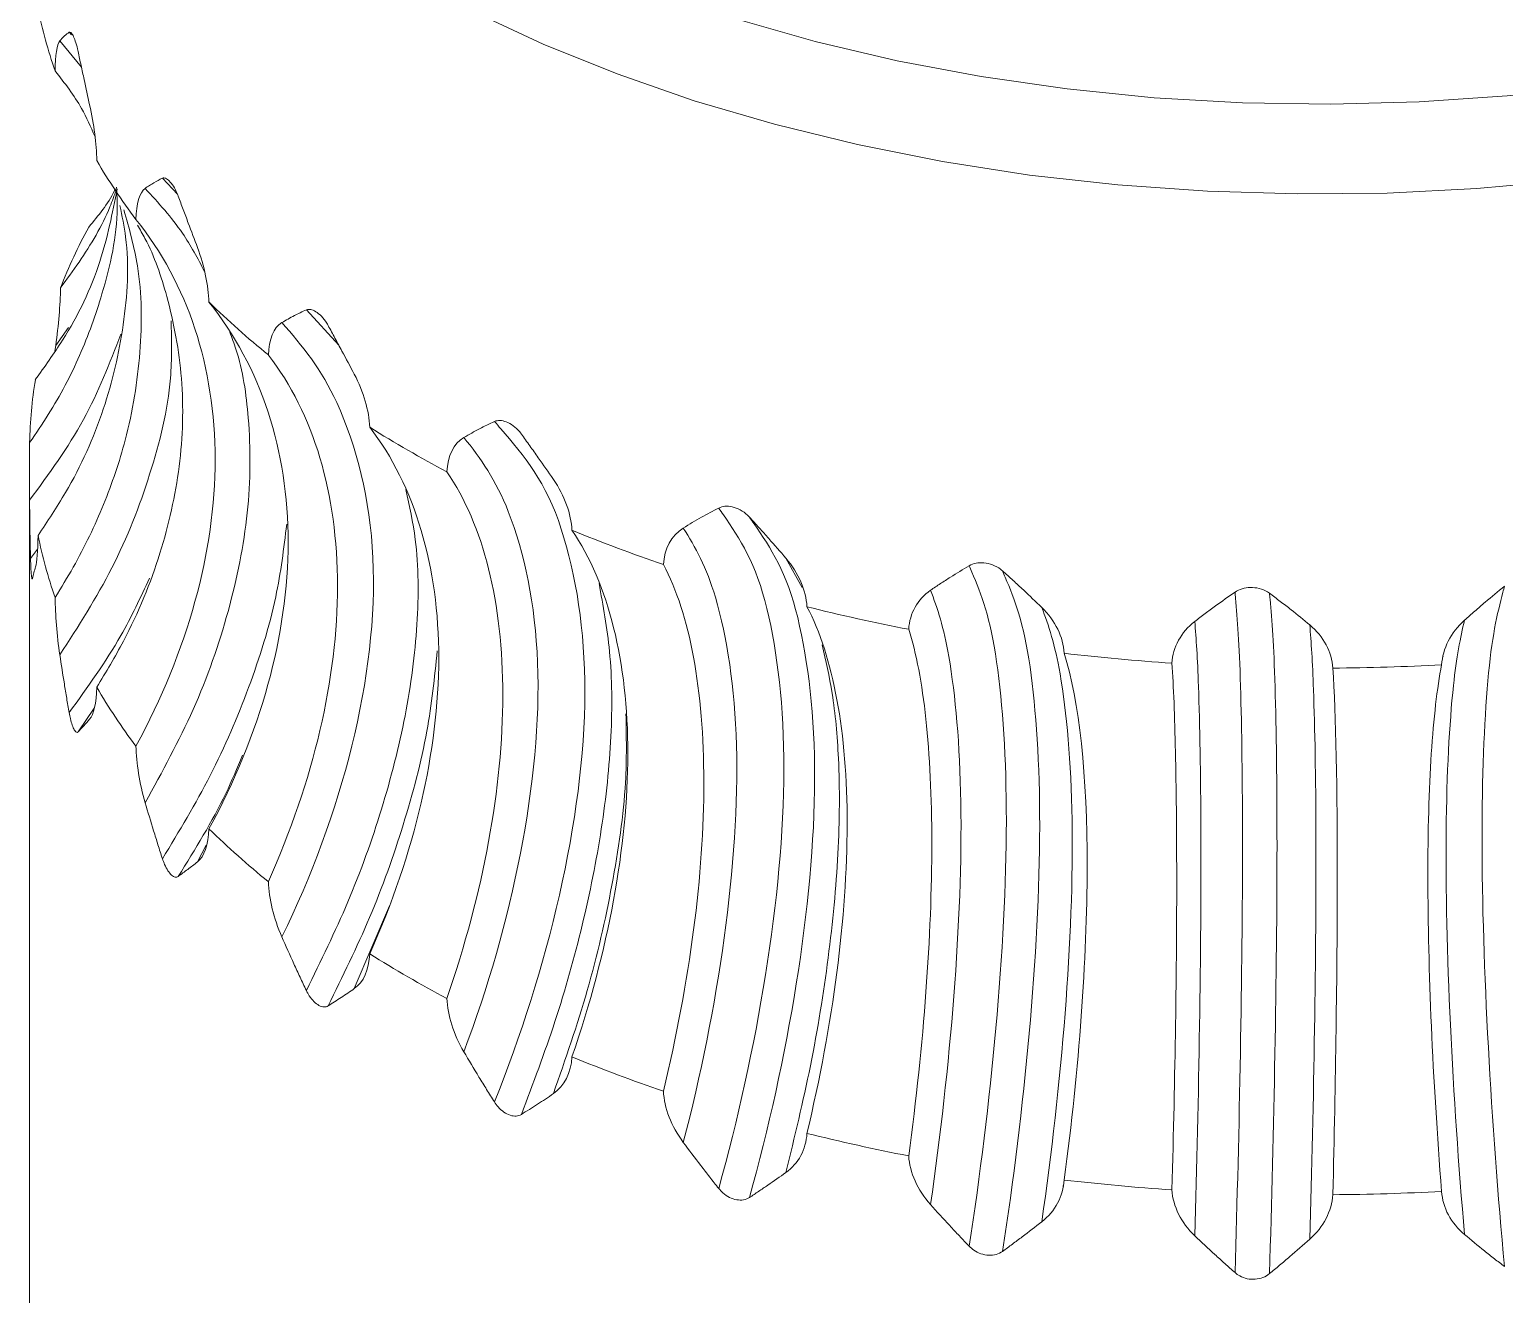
# Model space of a CAD drawing. Header units: millimetres. Extents: x 2 to 295, y 1 to 209.
# Drawn here: x 230.82 to 253.68, y 91.68 to 111.29 of the extents above; entities that cross this region are included whole.
import ezdxf

# ---------------------------------------------------------------- set-up
doc = ezdxf.new("R2010")
doc.units = ezdxf.units.MM

msp = doc.modelspace()

# ---------------------------------------------------------------- linework, layer by layer
at = {"color": 8, "linetype": 'Continuous', "lineweight": 15}
for p, q in [((231.469, 111.211), (231.433, 111.251)), ((231.623, 110.707), (231.288, 111.118)), ((233.11, 108.741), (232.879, 108.986)), ((235.612, 106.397), (235.109, 106.944)), ((231.224, 106.395), (231.422, 106.671)), ((230.834, 103.089), (230.943, 103.233)), ((242.795, 102.64), (242.543, 103.094)), ((231.571, 100.401), (231.819, 100.772)), ((233.422, 98.386), (233.555, 98.645)), ((235.853, 96.422), (236.397, 97.705))]:
    msp.add_line(p, q, dxfattribs=at)
at = {"color": 7, "linetype": 'Continuous', "lineweight": 15}
for p, q in [((231.212, 106.305), (231.224, 106.395)), ((230.819, 104.276), (230.819, 81.092)), ((252.732, 101.577), (252.729, 101.56)), ((246.84, 93.342), (246.843, 93.369))]:
    msp.add_line(p, q, dxfattribs=at)
at = {"color": 7, "linetype": 'Continuous', "lineweight": 15, "flags": 128}
for points in [[(263.405, 111.313), (262.29, 110.828), (261.119, 110.389), (259.898, 109.999), (258.633, 109.658), (257.33, 109.369), (255.995, 109.134), (254.635, 108.952), (253.256, 108.826), (251.865, 108.756), (250.47, 108.742), (249.076, 108.784), (247.69, 108.882), (246.32, 109.036), (244.971, 109.245), (243.651, 109.507), (242.366, 109.822), (241.122, 110.188), (239.926, 110.603), (238.782, 111.065), (237.697, 111.572)], [(241.768, 111.459), (242.997, 111.107), (244.267, 110.807), (245.571, 110.561), (246.902, 110.37), (248.254, 110.235), (249.619, 110.156), (250.99, 110.135), (252.361, 110.17), (253.723, 110.263), (255.07, 110.412), (256.396, 110.617), (257.692, 110.877), (258.952, 111.19), (260.17, 111.555)]]:
    msp.add_lwpolyline(points, dxfattribs=at)
at = {"color": 7, "linetype": 'Continuous', "lineweight": 15}
for centre, radius, start, end in [((237.977, 113.024), 7.167, 191.3446, 199.3397), ((239.975, 113.997), 9.396, 210.2847, 216.9586), ((238.808, 104.374), 8.054, 151.4033, 158.7998), ((242.958, 116.664), 13.406, 225.732, 230.9974), ((237.546, 104.769), 6.727, 170.6426, 178.9829), ((246.108, 121.096), 18.852, 237.9053, 242.1001), ((237.977, 104.859), 7.167, 191.3444, 199.3398), ((248.667, 126.554), 24.885, 247.7063, 251.1921), ((250.207, 131.721), 30.281, 255.9761, 259.0343), ((250.768, 135.182), 33.789, 263.3544, 266.1971), ((250.82, 135.929), 34.538, 270.3322, 273.1336), ((239.974, 105.832), 9.396, 210.2846, 216.9587), ((242.957, 108.498), 13.406, 225.7318, 230.9975), ((246.107, 112.929), 18.85, 237.905, 242.1004), ((248.667, 118.387), 24.884, 247.7062, 251.1922), ((250.207, 123.556), 30.281, 255.976, 259.0343), ((250.768, 127.015), 33.788, 263.3544, 266.1972), ((250.82, 127.764), 34.538, 270.3322, 273.1337)]:
    msp.add_arc(centre, radius, start, end, dxfattribs=at)
for points, knots in [([(231.288, 111.118), (231.3, 111.132), (231.312, 111.145), (231.324, 111.158), (231.336, 111.171), (231.348, 111.183), (231.361, 111.194), (231.384, 111.215), (231.408, 111.233), (231.433, 111.251)], [0, 0, 0, 0, 0.0000452681, 0.0000452681, 0.0000452681, 0.0000905364, 0.0000905364, 0.0000905364, 0.0001723055, 0.0001723055, 0.0001723055, 0.0001723055]), ([(231.433, 111.251), (231.44, 111.256), (231.45, 111.254), (231.46, 111.245), (231.47, 111.236), (231.481, 111.22), (231.492, 111.198), (231.504, 111.175), (231.516, 111.145), (231.528, 111.111), (231.54, 111.075), (231.552, 111.034), (231.563, 110.99), (231.566, 110.978), (231.568, 110.965), (231.571, 110.952)], [0, 0, 0, 0, 0.0000259963, 0.0000259963, 0.0000259963, 0.0000518736, 0.0000518736, 0.0000518736, 0.0000797156, 0.0000797156, 0.0000797156, 0.0001081413, 0.0001081413, 0.0001081413, 0.000116144, 0.000116144, 0.000116144, 0.000116144]), ([(231.571, 110.952), (231.586, 110.88), (231.602, 110.807), (231.617, 110.735), (231.633, 110.662), (231.649, 110.59), (231.664, 110.517), (231.693, 110.386), (231.722, 110.254), (231.75, 110.122)], [0, 0, 0, 0, 0.0000452671, 0.0000452671, 0.0000452671, 0.0000905365, 0.0000905365, 0.0000905365, 0.0001723095, 0.0001723095, 0.0001723095, 0.0001723095]), ([(231.83, 109.638), (231.766, 109.783), (231.607, 110.146), (231.362, 110.461), (231.215, 110.651)], [0, 0, 0, 0, 0.400216, 1, 1, 1, 1]), ([(230.82, 104.888), (230.918, 105.033), (231.216, 105.468), (231.619, 106.233), (231.998, 107.303), (232.198, 108.188), (232.173, 108.74), (232.168, 108.846)], [0, 0, 0, 0, 0.118525, 0.357739, 0.596951, 0.923011, 1, 1, 1, 1]), ([(232.611, 108.828), (232.633, 108.844), (232.655, 108.86), (232.678, 108.874), (232.701, 108.889), (232.724, 108.903), (232.747, 108.917), (232.79, 108.942), (232.834, 108.964), (232.879, 108.986)], [0, 0, 0, 0, 0.0000452681, 0.0000452681, 0.0000452681, 0.0000905364, 0.0000905364, 0.0000905364, 0.0001723055, 0.0001723055, 0.0001723055, 0.0001723055]), ([(232.879, 108.986), (232.893, 108.993), (232.91, 108.992), (232.928, 108.985), (232.946, 108.977), (232.965, 108.963), (232.984, 108.944), (233.005, 108.923), (233.027, 108.895), (233.048, 108.862), (233.069, 108.829), (233.089, 108.789), (233.107, 108.747), (233.112, 108.735), (233.117, 108.723), (233.122, 108.71)], [0, 0, 0, 0, 0.0000259963, 0.0000259963, 0.0000259963, 0.0000518736, 0.0000518736, 0.0000518736, 0.0000797156, 0.0000797156, 0.0000797156, 0.0001081413, 0.0001081413, 0.0001081413, 0.000116144, 0.000116144, 0.000116144, 0.000116144]), ([(232.178, 108.822), (232.103, 108.443), (231.941, 107.624), (231.465, 106.638), (231.053, 106.064), (230.908, 105.863)], [0, 0, 0, 0, 0.358029, 0.774388, 1, 1, 1, 1]), ([(231.299, 107.286), (231.396, 107.419), (231.688, 107.819), (231.99, 108.324), (232.131, 108.717), (232.163, 108.805)], [0, 0, 0, 0, 0.2780441, 0.8392069, 1, 1, 1, 1]), ([(232.15, 108.824), (232.145, 108.813), (232.041, 108.593), (231.885, 108.406), (231.736, 108.229)], [0, 0, 0, 0, 0.049829, 1, 1, 1, 1]), ([(233.122, 108.71), (233.148, 108.641), (233.174, 108.571), (233.2, 108.501), (233.227, 108.431), (233.253, 108.361), (233.279, 108.291), (233.327, 108.164), (233.374, 108.037), (233.422, 107.91)], [0, 0, 0, 0, 0.0000452671, 0.0000452671, 0.0000452671, 0.0000905365, 0.0000905365, 0.0000905365, 0.0001723095, 0.0001723095, 0.0001723095, 0.0001723095]), ([(232.219, 108.563), (232.252, 108.401), (232.377, 107.793), (232.307, 106.722), (232.003, 105.386), (231.514, 104.292), (231.097, 103.668), (230.95, 103.449)], [0, 0, 0, 0, 0.0939054, 0.3517743, 0.6023954, 0.8602674, 1, 1, 1, 1]), ([(231.215, 102.485), (231.31, 102.641), (231.599, 103.112), (231.986, 103.926), (232.366, 105.043), (232.565, 106.291), (232.56, 107.502), (232.362, 108.208), (232.282, 108.495)], [0, 0, 0, 0, 0.080511, 0.243003, 0.405494, 0.626979, 0.848461, 1, 1, 1, 1]), ([(232.491, 108.258), (232.531, 108.19), (232.732, 107.846), (232.997, 107.059), (233.221, 105.879), (233.182, 104.531), (232.876, 103.156), (232.407, 102.004), (232.003, 101.33), (231.861, 101.093)], [0, 0, 0, 0, 0.0332086, 0.1684047, 0.3485726, 0.5339648, 0.7141463, 0.8995407, 1, 1, 1, 1]), ([(232.467, 100.182), (233.271, 101.655), (233.696, 103.205), (233.694, 105.338), (233.588, 106.027), (233.177, 107.274), (232.869, 107.848), (232.467, 108.348)], [0, 0, 0, 0, 0.5, 0.5, 0.75, 0.75, 1, 1, 1, 1]), ([(233.6, 107.064), (234.404, 106.065), (234.828, 104.762), (234.826, 102.631), (234.719, 101.88), (234.309, 100.391), (234.002, 99.635), (233.6, 98.898)], [0, 0, 0, 0, 0.5, 0.5, 0.75, 0.75, 1, 1, 1, 1]), ([(234.729, 106.747), (234.761, 106.766), (234.793, 106.785), (234.825, 106.803), (234.858, 106.821), (234.891, 106.839), (234.924, 106.856), (234.984, 106.887), (235.046, 106.916), (235.109, 106.944)], [0, 0, 0, 0, 0.0000452681, 0.0000452681, 0.0000452681, 0.0000905364, 0.0000905364, 0.0000905364, 0.0001723055, 0.0001723055, 0.0001723055, 0.0001723055]), ([(235.109, 106.944), (235.129, 106.953), (235.152, 106.955), (235.177, 106.95), (235.202, 106.945), (235.229, 106.934), (235.256, 106.917), (235.285, 106.899), (235.315, 106.874), (235.344, 106.845), (235.373, 106.814), (235.401, 106.778), (235.425, 106.739), (235.432, 106.727), (235.439, 106.716), (235.446, 106.704)], [0, 0, 0, 0, 0.0000259963, 0.0000259963, 0.0000259963, 0.0000518736, 0.0000518736, 0.0000518736, 0.0000797156, 0.0000797156, 0.0000797156, 0.0001081413, 0.0001081413, 0.0001081413, 0.000116144, 0.000116144, 0.000116144, 0.000116144]), ([(234.729, 97.223), (235.652, 99.101), (236.228, 101.279), (236.097, 104.018), (235.892, 104.827), (235.349, 106.011), (235.046, 106.396), (234.729, 106.747)], [0.3995577, 0.3995577, 0.3995577, 0.3995577, 0.5490419, 0.5490419, 0.6242016, 0.6242016, 0.6797582, 0.6797582, 0.6797582, 0.6797582]), ([(235.446, 106.704), (235.482, 106.638), (235.518, 106.572), (235.553, 106.506), (235.589, 106.439), (235.625, 106.373), (235.661, 106.307), (235.725, 106.187), (235.789, 106.067), (235.853, 105.946)], [0, 0, 0, 0, 0.0000452671, 0.0000452671, 0.0000452671, 0.0000905365, 0.0000905365, 0.0000905365, 0.0001723095, 0.0001723095, 0.0001723095, 0.0001723095]), ([(234.52, 98.08), (235.222, 99.644), (235.593, 101.242), (235.592, 103.375), (235.499, 104.052), (235.14, 105.252), (234.872, 105.791), (234.52, 106.245)], [0, 0, 0, 0, 0.5, 0.5, 0.75, 0.75, 1, 1, 1, 1]), ([(237.551, 104.966), (237.591, 104.989), (237.631, 105.013), (237.672, 105.035), (237.712, 105.058), (237.753, 105.08), (237.795, 105.101), (237.87, 105.141), (237.947, 105.178), (238.025, 105.215)], [0, 0, 0, 0, 0.0000452681, 0.0000452681, 0.0000452681, 0.0000905364, 0.0000905364, 0.0000905364, 0.0001723055, 0.0001723055, 0.0001723055, 0.0001723055]), ([(238.025, 105.215), (238.05, 105.226), (238.079, 105.231), (238.11, 105.23), (238.141, 105.229), (238.175, 105.221), (238.208, 105.208), (238.244, 105.194), (238.281, 105.173), (238.316, 105.147), (238.352, 105.121), (238.386, 105.088), (238.417, 105.052), (238.425, 105.042), (238.434, 105.031), (238.442, 105.02)], [0, 0, 0, 0, 0.0000259963, 0.0000259963, 0.0000259963, 0.0000518736, 0.0000518736, 0.0000518736, 0.0000797156, 0.0000797156, 0.0000797156, 0.0001081413, 0.0001081413, 0.0001081413, 0.000116144, 0.000116144, 0.000116144, 0.000116144]), ([(238.025, 94.664), (238.844, 96.697), (239.422, 99.063), (239.428, 101.99), (239.289, 102.834), (238.833, 104.26), (238.477, 104.698), (238.092, 105.138), (238.059, 105.176), (238.025, 105.215)], [0.3987915, 0.3987915, 0.3987915, 0.3987915, 0.5490419, 0.5490419, 0.6242016, 0.6242016, 0.6993612, 0.6993612, 0.7065633, 0.7065633, 0.7065633, 0.7065633]), ([(236.092, 105.125), (236.792, 104.218), (237.163, 102.963), (237.161, 100.832), (237.067, 100.069), (236.709, 98.533), (236.442, 97.742), (236.092, 96.96)], [0, 0, 0, 0, 0.5, 0.5, 0.75, 0.75, 1, 1, 1, 1]), ([(237.551, 95.442), (238.298, 97.421), (238.764, 99.663), (238.658, 102.387), (238.493, 103.173), (238.053, 104.298), (237.807, 104.649), (237.551, 104.966)], [0.3995577, 0.3995577, 0.3995577, 0.3995577, 0.5490419, 0.5490419, 0.6242016, 0.6242016, 0.6797582, 0.6797582, 0.6797582, 0.6797582]), ([(238.442, 105.02), (238.486, 104.959), (238.53, 104.898), (238.574, 104.836), (238.618, 104.775), (238.661, 104.714), (238.705, 104.652), (238.784, 104.541), (238.861, 104.429), (238.939, 104.317)], [0, 0, 0, 0, 0.0000452671, 0.0000452671, 0.0000452671, 0.0000905365, 0.0000905365, 0.0000905365, 0.0001723095, 0.0001723095, 0.0001723095, 0.0001723095]), ([(237.287, 96.27), (237.855, 97.911), (238.156, 99.55), (238.154, 101.683), (238.079, 102.349), (237.789, 103.51), (237.571, 104.02), (237.287, 104.435)], [0, 0, 0, 0, 0.5, 0.5, 0.75, 0.75, 1, 1, 1, 1]), ([(230.834, 103.089), (230.832, 103.164), (230.83, 103.239), (230.828, 103.315), (230.827, 103.39), (230.825, 103.465), (230.824, 103.54), (230.822, 103.691), (230.82, 103.842), (230.819, 103.993)], [0, 0, 0, 0, 0.0000456185, 0.0000456185, 0.0000456185, 0.0000912371, 0.0000912371, 0.0000912371, 0.0001825047, 0.0001825047, 0.0001825047, 0.0001825047]), ([(240.953, 103.562), (240.999, 103.591), (241.045, 103.619), (241.092, 103.647), (241.14, 103.675), (241.187, 103.703), (241.235, 103.73), (241.322, 103.779), (241.411, 103.826), (241.501, 103.873)], [0, 0, 0, 0, 0.0000452681, 0.0000452681, 0.0000452681, 0.0000905364, 0.0000905364, 0.0000905364, 0.0001723055, 0.0001723055, 0.0001723055, 0.0001723055]), ([(241.501, 103.873), (241.53, 103.888), (241.563, 103.897), (241.599, 103.9), (241.634, 103.902), (241.673, 103.899), (241.711, 103.89), (241.752, 103.881), (241.795, 103.865), (241.835, 103.844), (241.876, 103.822), (241.915, 103.794), (241.95, 103.761), (241.96, 103.752), (241.969, 103.743), (241.978, 103.733)], [0, 0, 0, 0, 0.0000259963, 0.0000259963, 0.0000259963, 0.0000518736, 0.0000518736, 0.0000518736, 0.0000797156, 0.0000797156, 0.0000797156, 0.0001081413, 0.0001081413, 0.0001081413, 0.000116144, 0.000116144, 0.000116144, 0.000116144]), ([(241.501, 93.323), (242.092, 95.441), (242.509, 97.868), (242.513, 100.795), (242.413, 101.625), (242.084, 103.003), (241.827, 103.404), (241.549, 103.803), (241.525, 103.838), (241.501, 103.873)], [0.3987915, 0.3987915, 0.3987915, 0.3987915, 0.5490419, 0.5490419, 0.6242016, 0.6242016, 0.6993612, 0.6993612, 0.7065633, 0.7065633, 0.7065633, 0.7065633]), ([(241.978, 103.733), (242.029, 103.677), (242.079, 103.622), (242.129, 103.566), (242.179, 103.511), (242.229, 103.455), (242.278, 103.399), (242.368, 103.298), (242.456, 103.196), (242.543, 103.094)], [0, 0, 0, 0, 0.0000452671, 0.0000452671, 0.0000452671, 0.0000905365, 0.0000905365, 0.0000905365, 0.0001723095, 0.0001723095, 0.0001723095, 0.0001723095]), ([(241.978, 93.182), (242.569, 95.301), (242.986, 97.727), (242.99, 100.655), (242.89, 101.484), (242.561, 102.862), (242.304, 103.263), (242.027, 103.663), (242.002, 103.698), (241.978, 103.733)], [0.3987915, 0.3987915, 0.3987915, 0.3987915, 0.5490419, 0.5490419, 0.6242016, 0.6242016, 0.6993612, 0.6993612, 0.7065633, 0.7065633, 0.7065633, 0.7065633]), ([(239.227, 103.528), (239.794, 102.698), (240.094, 101.484), (240.092, 99.353), (240.016, 98.579), (239.726, 97.004), (239.511, 96.184), (239.227, 95.363)], [0, 0, 0, 0, 0.5, 0.5, 0.75, 0.75, 1, 1, 1, 1]), ([(240.953, 94.038), (241.491, 96.095), (241.828, 98.386), (241.751, 101.098), (241.632, 101.868), (241.315, 102.947), (241.137, 103.273), (240.953, 103.562)], [0.3995577, 0.3995577, 0.3995577, 0.3995577, 0.5490419, 0.5490419, 0.6242016, 0.6242016, 0.6797582, 0.6797582, 0.6797582, 0.6797582]), ([(230.862, 102.78), (230.86, 102.772), (230.858, 102.771), (230.855, 102.777), (230.853, 102.783), (230.851, 102.797), (230.849, 102.817), (230.846, 102.836), (230.844, 102.862), (230.842, 102.893), (230.84, 102.923), (230.838, 102.958), (230.837, 102.996), (230.836, 103.025), (230.835, 103.057), (230.834, 103.089)], [0, 0, 0, 0, 0.0000252356, 0.0000252356, 0.0000252356, 0.0000505013, 0.0000505013, 0.0000505013, 0.000075307, 0.000075307, 0.000075307, 0.0000998789, 0.0000998789, 0.0000998789, 0.0001191429, 0.0001191429, 0.0001191429, 0.0001191429]), ([(230.913, 102.963), (230.903, 102.931), (230.893, 102.899), (230.885, 102.869), (230.881, 102.854), (230.877, 102.839), (230.873, 102.824), (230.869, 102.809), (230.865, 102.795), (230.862, 102.78)], [0, 0, 0, 0, 0.0000912389, 0.0000912389, 0.0000912389, 0.000136868, 0.000136868, 0.000136868, 0.0001825001, 0.0001825001, 0.0001825001, 0.0001825001]), ([(240.644, 94.832), (241.055, 96.532), (241.273, 98.202), (241.27, 100.335), (241.216, 100.994), (241.007, 102.124), (240.85, 102.611), (240.644, 102.997)], [0, 0, 0, 0, 0.5, 0.5, 0.75, 0.75, 1, 1, 1, 1]), ([(244.785, 102.598), (244.836, 102.632), (244.887, 102.666), (244.938, 102.7), (244.99, 102.734), (245.042, 102.768), (245.095, 102.801), (245.19, 102.861), (245.286, 102.92), (245.384, 102.978)], [0, 0, 0, 0, 0.0000452681, 0.0000452681, 0.0000452681, 0.0000905364, 0.0000905364, 0.0000905364, 0.0001723055, 0.0001723055, 0.0001723055, 0.0001723055]), ([(245.384, 102.978), (245.415, 102.997), (245.452, 103.01), (245.49, 103.017), (245.529, 103.024), (245.571, 103.025), (245.612, 103.022), (245.657, 103.017), (245.703, 103.007), (245.746, 102.991), (245.79, 102.974), (245.833, 102.951), (245.871, 102.923), (245.881, 102.915), (245.892, 102.907), (245.901, 102.898)], [0, 0, 0, 0, 0.0000259963, 0.0000259963, 0.0000259963, 0.0000518736, 0.0000518736, 0.0000518736, 0.0000797156, 0.0000797156, 0.0000797156, 0.0001081413, 0.0001081413, 0.0001081413, 0.000116144, 0.000116144, 0.000116144, 0.000116144]), ([(245.384, 92.427), (245.721, 94.602), (245.959, 97.069), (245.961, 99.996), (245.904, 100.816), (245.716, 102.163), (245.57, 102.54), (245.412, 102.912), (245.398, 102.945), (245.384, 102.978)], [0.3987915, 0.3987915, 0.3987915, 0.3987915, 0.5490419, 0.5490419, 0.6242016, 0.6242016, 0.6993612, 0.6993612, 0.7065633, 0.7065633, 0.7065633, 0.7065633]), ([(245.901, 102.898), (245.956, 102.849), (246.01, 102.8), (246.064, 102.75), (246.118, 102.701), (246.172, 102.652), (246.225, 102.602), (246.321, 102.512), (246.416, 102.422), (246.51, 102.331)], [0, 0, 0, 0, 0.0000452671, 0.0000452671, 0.0000452671, 0.0000905365, 0.0000905365, 0.0000905365, 0.0001723095, 0.0001723095, 0.0001723095, 0.0001723095]), ([(245.901, 92.347), (246.238, 94.522), (246.476, 96.989), (246.478, 99.916), (246.421, 100.736), (246.234, 102.083), (246.087, 102.46), (245.929, 102.832), (245.915, 102.865), (245.901, 102.898)], [0.3987915, 0.3987915, 0.3987915, 0.3987915, 0.5490419, 0.5490419, 0.6242016, 0.6242016, 0.6993612, 0.6993612, 0.7065633, 0.7065633, 0.7065633, 0.7065633]), ([(244.785, 93.074), (245.092, 95.182), (245.284, 97.504), (245.24, 100.21), (245.172, 100.968), (244.992, 102.017), (244.891, 102.325), (244.785, 102.598)], [0.3995577, 0.3995577, 0.3995577, 0.3995577, 0.5490419, 0.5490419, 0.6242016, 0.6242016, 0.6797582, 0.6797582, 0.6797582, 0.6797582]), ([(248.882, 102.114), (248.934, 102.155), (248.988, 102.195), (249.041, 102.236), (249.095, 102.276), (249.149, 102.316), (249.204, 102.356), (249.303, 102.427), (249.403, 102.498), (249.505, 102.569)], [0, 0, 0, 0, 0.0000452681, 0.0000452681, 0.0000452681, 0.0000905364, 0.0000905364, 0.0000905364, 0.0001723055, 0.0001723055, 0.0001723055, 0.0001723055]), ([(249.505, 102.569), (249.537, 102.591), (249.575, 102.609), (249.615, 102.62), (249.655, 102.632), (249.698, 102.639), (249.741, 102.64), (249.787, 102.642), (249.834, 102.637), (249.879, 102.626), (249.925, 102.615), (249.969, 102.597), (250.008, 102.574), (250.019, 102.567), (250.029, 102.56), (250.039, 102.552)], [0, 0, 0, 0, 0.0000259963, 0.0000259963, 0.0000259963, 0.0000518736, 0.0000518736, 0.0000518736, 0.0000797156, 0.0000797156, 0.0000797156, 0.0001081413, 0.0001081413, 0.0001081413, 0.000116144, 0.000116144, 0.000116144, 0.000116144]), ([(249.505, 92.018), (249.573, 94.217), (249.621, 96.701), (249.621, 99.629), (249.61, 100.445), (249.572, 101.778), (249.542, 102.144), (249.51, 102.505), (249.507, 102.537), (249.505, 102.569)], [0.3987915, 0.3987915, 0.3987915, 0.3987915, 0.5490419, 0.5490419, 0.6242016, 0.6242016, 0.6993612, 0.6993612, 0.7065633, 0.7065633, 0.7065633, 0.7065633]), ([(250.039, 102.552), (250.096, 102.51), (250.151, 102.467), (250.207, 102.425), (250.263, 102.382), (250.318, 102.339), (250.373, 102.296), (250.471, 102.218), (250.569, 102.14), (250.664, 102.06)], [0, 0, 0, 0, 0.0000452671, 0.0000452671, 0.0000452671, 0.0000905365, 0.0000905365, 0.0000905365, 0.0001723095, 0.0001723095, 0.0001723095, 0.0001723095]), ([(250.039, 92.002), (250.108, 94.201), (250.156, 96.685), (250.156, 99.613), (250.145, 100.429), (250.107, 101.762), (250.077, 102.127), (250.045, 102.489), (250.042, 102.521), (250.039, 102.552)], [0.3987915, 0.3987915, 0.3987915, 0.3987915, 0.5490419, 0.5490419, 0.6242016, 0.6242016, 0.6993612, 0.6993612, 0.7065633, 0.7065633, 0.7065633, 0.7065633]), ([(253.063, 102.133), (253.115, 102.18), (253.168, 102.227), (253.222, 102.274), (253.276, 102.32), (253.33, 102.367), (253.384, 102.413), (253.482, 102.497), (253.582, 102.58), (253.683, 102.663)], [0, 0, 0, 0, 0.0000452681, 0.0000452681, 0.0000452681, 0.0000905364, 0.0000905364, 0.0000905364, 0.0001723055, 0.0001723055, 0.0001723055, 0.0001723055]), ([(253.683, 92.112), (253.479, 94.303), (253.335, 96.781), (253.334, 99.709), (253.368, 100.526), (253.482, 101.864), (253.57, 102.233), (253.666, 102.598), (253.674, 102.63), (253.683, 102.663)], [0.3987915, 0.3987915, 0.3987915, 0.3987915, 0.5490419, 0.5490419, 0.6242016, 0.6242016, 0.6993612, 0.6993612, 0.7065633, 0.7065633, 0.7065633, 0.7065633]), ([(242.869, 102.343), (243.277, 101.571), (243.495, 100.389), (243.492, 98.257), (243.437, 97.476), (243.228, 95.87), (243.073, 95.028), (242.869, 94.177)], [0, 0, 0, 0, 0.5, 0.5, 0.75, 0.75, 1, 1, 1, 1]), ([(246.51, 92.807), (246.817, 94.915), (247.009, 97.238), (246.965, 99.943), (246.897, 100.701), (246.716, 101.75), (246.615, 102.059), (246.51, 102.331)], [0.3995577, 0.3995577, 0.3995577, 0.3995577, 0.5490419, 0.5490419, 0.6242016, 0.6242016, 0.6797582, 0.6797582, 0.6797582, 0.6797582]), ([(244.447, 93.828), (244.681, 95.567), (244.806, 97.258), (244.804, 99.391), (244.773, 100.044), (244.653, 101.155), (244.564, 101.627), (244.447, 101.993)], [0, 0, 0, 0, 0.5, 0.5, 0.75, 0.75, 1, 1, 1, 1]), ([(248.882, 92.59), (248.944, 94.721), (248.982, 97.057), (248.974, 99.759), (248.96, 100.512), (248.923, 101.548), (248.903, 101.85), (248.882, 102.114)], [0.3995577, 0.3995577, 0.3995577, 0.3995577, 0.5490419, 0.5490419, 0.6242016, 0.6242016, 0.6797582, 0.6797582, 0.6797582, 0.6797582]), ([(250.664, 92.536), (250.727, 94.667), (250.765, 97.003), (250.757, 99.706), (250.743, 100.458), (250.706, 101.494), (250.686, 101.796), (250.664, 102.06)], [0.3995577, 0.3995577, 0.3995577, 0.3995577, 0.5490419, 0.5490419, 0.6242016, 0.6242016, 0.6797582, 0.6797582, 0.6797582, 0.6797582]), ([(253.063, 92.609), (252.877, 94.732), (252.761, 97.064), (252.787, 99.767), (252.828, 100.522), (252.938, 101.562), (252.999, 101.866), (253.063, 102.133)], [0.3995577, 0.3995577, 0.3995577, 0.3995577, 0.5490419, 0.5490419, 0.6242016, 0.6242016, 0.6797582, 0.6797582, 0.6797582, 0.6797582]), ([(231.433, 100.7), (231.42, 100.774), (231.407, 100.849), (231.394, 100.923), (231.382, 100.997), (231.37, 101.072), (231.358, 101.146), (231.334, 101.295), (231.311, 101.445), (231.288, 101.594)], [0, 0, 0, 0, 0.0000456185, 0.0000456185, 0.0000456185, 0.0000912371, 0.0000912371, 0.0000912371, 0.0001825047, 0.0001825047, 0.0001825047, 0.0001825047]), ([(246.858, 101.62), (247.091, 100.887), (247.215, 99.726), (247.212, 97.594), (247.18, 96.807), (247.062, 95.182), (246.974, 94.324), (246.858, 93.455)], [0, 0, 0, 0, 0.5, 0.5, 0.75, 0.75, 1, 1, 1, 1]), ([(248.527, 93.302), (248.576, 95.058), (248.603, 96.759), (248.6, 98.891), (248.594, 99.542), (248.57, 100.644), (248.552, 101.11), (248.527, 101.467)], [0, 0, 0, 0, 0.5, 0.5, 0.75, 0.75, 1, 1, 1, 1]), ([(251.021, 101.392), (251.067, 100.676), (251.093, 99.524), (251.09, 97.392), (251.083, 96.602), (251.06, 94.969), (251.044, 94.105), (251.021, 93.227)], [0, 0, 0, 0, 0.5, 0.5, 0.75, 0.75, 1, 1, 1, 1]), ([(252.708, 93.278), (252.568, 95.029), (252.496, 96.726), (252.494, 98.858), (252.512, 99.51), (252.584, 100.615), (252.638, 101.082), (252.708, 101.443)], [0, 0, 0, 0, 0.5, 0.5, 0.75, 0.75, 1, 1, 1, 1]), ([(231.571, 100.401), (231.563, 100.393), (231.554, 100.391), (231.544, 100.397), (231.534, 100.402), (231.523, 100.415), (231.512, 100.434), (231.501, 100.452), (231.49, 100.477), (231.48, 100.507), (231.47, 100.537), (231.46, 100.571), (231.451, 100.608), (231.444, 100.637), (231.438, 100.669), (231.433, 100.7)], [0, 0, 0, 0, 0.0000252356, 0.0000252356, 0.0000252356, 0.0000505013, 0.0000505013, 0.0000505013, 0.000075307, 0.000075307, 0.000075307, 0.0000998789, 0.0000998789, 0.0000998789, 0.0001191429, 0.0001191429, 0.0001191429, 0.0001191429]), ([(231.75, 100.598), (231.719, 100.564), (231.689, 100.53), (231.659, 100.497), (231.644, 100.481), (231.629, 100.464), (231.615, 100.448), (231.6, 100.433), (231.586, 100.417), (231.571, 100.401)], [0, 0, 0, 0, 0.0000912389, 0.0000912389, 0.0000912389, 0.000136868, 0.000136868, 0.000136868, 0.0001825001, 0.0001825001, 0.0001825001, 0.0001825001]), ([(232.879, 98.435), (232.855, 98.507), (232.832, 98.579), (232.809, 98.652), (232.787, 98.724), (232.764, 98.796), (232.742, 98.869), (232.697, 99.013), (232.654, 99.159), (232.611, 99.304)], [0, 0, 0, 0, 0.0000456185, 0.0000456185, 0.0000456185, 0.0000912371, 0.0000912371, 0.0000912371, 0.0001825047, 0.0001825047, 0.0001825047, 0.0001825047]), ([(233.122, 98.16), (233.108, 98.15), (233.092, 98.147), (233.075, 98.15), (233.057, 98.154), (233.038, 98.165), (233.019, 98.182), (233.001, 98.199), (232.981, 98.222), (232.963, 98.25), (232.945, 98.278), (232.928, 98.311), (232.912, 98.347), (232.9, 98.375), (232.888, 98.405), (232.879, 98.435)], [0, 0, 0, 0, 0.0000252356, 0.0000252356, 0.0000252356, 0.0000505013, 0.0000505013, 0.0000505013, 0.000075307, 0.000075307, 0.000075307, 0.0000998789, 0.0000998789, 0.0000998789, 0.0001191429, 0.0001191429, 0.0001191429, 0.0001191429]), ([(233.422, 98.386), (233.371, 98.346), (233.32, 98.307), (233.27, 98.27), (233.245, 98.251), (233.221, 98.232), (233.196, 98.214), (233.171, 98.196), (233.146, 98.178), (233.122, 98.16)], [0, 0, 0, 0, 0.0000912389, 0.0000912389, 0.0000912389, 0.000136868, 0.000136868, 0.000136868, 0.0001825001, 0.0001825001, 0.0001825001, 0.0001825001]), ([(235.109, 96.394), (235.076, 96.462), (235.044, 96.531), (235.011, 96.6), (234.979, 96.669), (234.947, 96.738), (234.916, 96.807), (234.853, 96.945), (234.791, 97.084), (234.729, 97.223)], [0, 0, 0, 0, 0.0000456185, 0.0000456185, 0.0000456185, 0.0000912371, 0.0000912371, 0.0000912371, 0.0001825047, 0.0001825047, 0.0001825047, 0.0001825047]), ([(235.446, 96.153), (235.427, 96.142), (235.405, 96.136), (235.381, 96.137), (235.357, 96.138), (235.331, 96.146), (235.305, 96.161), (235.279, 96.175), (235.252, 96.196), (235.227, 96.221), (235.202, 96.246), (235.177, 96.277), (235.155, 96.31), (235.138, 96.336), (235.122, 96.364), (235.109, 96.394)], [0, 0, 0, 0, 0.0000252356, 0.0000252356, 0.0000252356, 0.0000505013, 0.0000505013, 0.0000505013, 0.000075307, 0.000075307, 0.000075307, 0.0000998789, 0.0000998789, 0.0000998789, 0.0001191429, 0.0001191429, 0.0001191429, 0.0001191429]), ([(235.853, 96.422), (235.785, 96.375), (235.717, 96.329), (235.649, 96.285), (235.615, 96.262), (235.581, 96.24), (235.547, 96.218), (235.513, 96.196), (235.479, 96.175), (235.446, 96.153)], [0, 0, 0, 0, 0.0000912389, 0.0000912389, 0.0000912389, 0.000136868, 0.000136868, 0.000136868, 0.0001825001, 0.0001825001, 0.0001825001, 0.0001825001]), ([(238.025, 94.664), (237.985, 94.728), (237.944, 94.793), (237.904, 94.857), (237.864, 94.922), (237.825, 94.986), (237.785, 95.051), (237.706, 95.181), (237.628, 95.311), (237.551, 95.442)], [0, 0, 0, 0, 0.0000456185, 0.0000456185, 0.0000456185, 0.0000912371, 0.0000912371, 0.0000912371, 0.0001825047, 0.0001825047, 0.0001825047, 0.0001825047]), ([(238.442, 94.47), (238.419, 94.455), (238.391, 94.447), (238.362, 94.445), (238.333, 94.443), (238.3, 94.447), (238.268, 94.458), (238.236, 94.469), (238.203, 94.486), (238.172, 94.508), (238.141, 94.529), (238.11, 94.556), (238.083, 94.587), (238.062, 94.611), (238.042, 94.637), (238.025, 94.664)], [0, 0, 0, 0, 0.0000252356, 0.0000252356, 0.0000252356, 0.0000505013, 0.0000505013, 0.0000505013, 0.000075307, 0.000075307, 0.000075307, 0.0000998789, 0.0000998789, 0.0000998789, 0.0001191429, 0.0001191429, 0.0001191429, 0.0001191429]), ([(238.939, 94.793), (238.856, 94.737), (238.773, 94.682), (238.69, 94.628), (238.649, 94.601), (238.607, 94.574), (238.566, 94.548), (238.524, 94.522), (238.483, 94.495), (238.442, 94.47)], [0, 0, 0, 0, 0.0000912389, 0.0000912389, 0.0000912389, 0.000136868, 0.000136868, 0.000136868, 0.0001825001, 0.0001825001, 0.0001825001, 0.0001825001]), ([(241.501, 93.323), (241.454, 93.381), (241.408, 93.441), (241.362, 93.5), (241.316, 93.559), (241.27, 93.619), (241.224, 93.678), (241.132, 93.798), (241.042, 93.918), (240.953, 94.038)], [0, 0, 0, 0, 0.0000456185, 0.0000456185, 0.0000456185, 0.0000912371, 0.0000912371, 0.0000912371, 0.0001825047, 0.0001825047, 0.0001825047, 0.0001825047]), ([(242.543, 93.57), (242.45, 93.504), (242.356, 93.438), (242.262, 93.373), (242.214, 93.341), (242.167, 93.309), (242.12, 93.277), (242.073, 93.245), (242.026, 93.213), (241.978, 93.182)], [0, 0, 0, 0, 0.0000912389, 0.0000912389, 0.0000912389, 0.000136868, 0.000136868, 0.000136868, 0.0001825001, 0.0001825001, 0.0001825001, 0.0001825001]), ([(241.978, 93.182), (241.952, 93.165), (241.921, 93.153), (241.887, 93.147), (241.854, 93.141), (241.817, 93.141), (241.78, 93.148), (241.743, 93.154), (241.705, 93.167), (241.669, 93.185), (241.634, 93.203), (241.599, 93.226), (241.568, 93.253), (241.544, 93.274), (241.521, 93.298), (241.501, 93.323)], [0, 0, 0, 0, 0.0000252356, 0.0000252356, 0.0000252356, 0.0000505013, 0.0000505013, 0.0000505013, 0.000075307, 0.000075307, 0.000075307, 0.0000998789, 0.0000998789, 0.0000998789, 0.0001191429, 0.0001191429, 0.0001191429, 0.0001191429]), ([(245.384, 92.427), (245.333, 92.48), (245.283, 92.534), (245.232, 92.587), (245.182, 92.64), (245.132, 92.694), (245.082, 92.748), (244.982, 92.856), (244.883, 92.964), (244.785, 93.074)], [0, 0, 0, 0, 0.0000456185, 0.0000456185, 0.0000456185, 0.0000912371, 0.0000912371, 0.0000912371, 0.0001825047, 0.0001825047, 0.0001825047, 0.0001825047]), ([(246.51, 92.807), (246.409, 92.728), (246.308, 92.651), (246.207, 92.574), (246.156, 92.536), (246.105, 92.498), (246.055, 92.46), (246.004, 92.422), (245.953, 92.385), (245.901, 92.347)], [0, 0, 0, 0, 0.0000912389, 0.0000912389, 0.0000912389, 0.000136868, 0.000136868, 0.000136868, 0.0001825001, 0.0001825001, 0.0001825001, 0.0001825001]), ([(253.683, 92.112), (253.63, 92.152), (253.578, 92.193), (253.526, 92.234), (253.474, 92.275), (253.423, 92.316), (253.371, 92.357), (253.268, 92.44), (253.165, 92.524), (253.063, 92.609)], [0, 0, 0, 0, 0.0000456185, 0.0000456185, 0.0000456185, 0.0000912371, 0.0000912371, 0.0000912371, 0.0001825047, 0.0001825047, 0.0001825047, 0.0001825047]), ([(245.901, 92.347), (245.873, 92.327), (245.84, 92.311), (245.803, 92.301), (245.767, 92.291), (245.727, 92.286), (245.686, 92.288), (245.647, 92.29), (245.606, 92.298), (245.567, 92.311), (245.528, 92.324), (245.491, 92.343), (245.457, 92.366), (245.43, 92.384), (245.406, 92.405), (245.384, 92.427)], [0, 0, 0, 0, 0.0000252356, 0.0000252356, 0.0000252356, 0.0000505013, 0.0000505013, 0.0000505013, 0.000075307, 0.000075307, 0.000075307, 0.0000998789, 0.0000998789, 0.0000998789, 0.0001191429, 0.0001191429, 0.0001191429, 0.0001191429]), ([(249.505, 92.018), (249.452, 92.065), (249.4, 92.112), (249.347, 92.159), (249.295, 92.206), (249.243, 92.253), (249.191, 92.301), (249.087, 92.396), (248.984, 92.493), (248.882, 92.59)], [0, 0, 0, 0, 0.0000456185, 0.0000456185, 0.0000456185, 0.0000912371, 0.0000912371, 0.0000912371, 0.0001825047, 0.0001825047, 0.0001825047, 0.0001825047]), ([(250.664, 92.536), (250.562, 92.445), (250.458, 92.355), (250.354, 92.266), (250.302, 92.221), (250.25, 92.177), (250.197, 92.133), (250.145, 92.089), (250.092, 92.045), (250.039, 92.002)], [0, 0, 0, 0, 0.0000912389, 0.0000912389, 0.0000912389, 0.000136868, 0.000136868, 0.000136868, 0.0001825001, 0.0001825001, 0.0001825001, 0.0001825001]), ([(250.039, 92.002), (250.01, 91.978), (249.976, 91.957), (249.938, 91.943), (249.901, 91.928), (249.859, 91.919), (249.818, 91.916), (249.777, 91.913), (249.734, 91.916), (249.694, 91.924), (249.654, 91.933), (249.615, 91.947), (249.58, 91.966), (249.552, 91.98), (249.527, 91.998), (249.505, 92.018)], [0, 0, 0, 0, 0.0000252356, 0.0000252356, 0.0000252356, 0.0000505013, 0.0000505013, 0.0000505013, 0.000075307, 0.000075307, 0.000075307, 0.0000998789, 0.0000998789, 0.0000998789, 0.0001191429, 0.0001191429, 0.0001191429, 0.0001191429])]:
    msp.add_open_spline(points, degree=3, knots=knots, dxfattribs=at)
for points in [[(231.288, 111.118), (231.242, 111.061), (231.218, 110.892), (231.215, 110.651)], [(231.75, 110.122), (231.816, 109.825), (231.856, 109.515), (231.861, 109.259)], [(232.611, 108.828), (232.522, 108.763), (232.473, 108.59), (232.467, 108.348)], [(233.422, 107.91), (233.528, 107.623), (233.592, 107.319), (233.6, 107.064)], [(231.224, 106.395), (231.267, 106.705), (231.295, 107.021), (231.299, 107.286)], [(234.729, 106.747), (234.601, 106.669), (234.53, 106.488), (234.52, 106.245)], [(235.853, 105.946), (235.996, 105.675), (236.081, 105.38), (236.092, 105.125)], [(237.551, 104.966), (237.39, 104.87), (237.298, 104.679), (237.287, 104.435)], [(230.819, 103.993), (230.818, 104.305), (230.82, 104.623), (230.82, 104.888)], [(238.939, 104.317), (239.112, 104.065), (239.214, 103.782), (239.227, 103.528)], [(230.95, 103.449), (230.948, 103.205), (230.933, 103.03), (230.913, 102.963)], [(240.953, 103.562), (240.765, 103.446), (240.658, 103.242), (240.644, 102.997)], [(242.543, 103.094), (242.74, 102.865), (242.854, 102.594), (242.869, 102.343)], [(231.288, 101.594), (231.242, 101.903), (231.218, 102.22), (231.215, 102.485)], [(244.785, 102.598), (244.58, 102.457), (244.462, 102.24), (244.447, 101.993)], [(246.51, 102.331), (246.72, 102.126), (246.843, 101.87), (246.858, 101.62)], [(248.882, 102.114), (248.667, 101.948), (248.543, 101.716), (248.527, 101.467)], [(250.664, 102.06), (250.88, 101.881), (251.005, 101.64), (251.021, 101.392)], [(253.063, 102.133), (252.848, 101.94), (252.724, 101.694), (252.708, 101.443)], [(231.861, 101.093), (231.856, 100.849), (231.814, 100.671), (231.75, 100.598)], [(232.611, 99.304), (232.523, 99.606), (232.473, 99.918), (232.467, 100.182)], [(233.6, 98.898), (233.592, 98.653), (233.526, 98.468), (233.422, 98.386)], [(234.729, 97.223), (234.603, 97.512), (234.53, 97.816), (234.52, 98.08)], [(236.092, 96.96), (236.081, 96.714), (235.994, 96.52), (235.853, 96.422)], [(237.551, 95.442), (237.392, 95.713), (237.299, 96.008), (237.287, 96.27)], [(239.227, 95.363), (239.214, 95.115), (239.109, 94.91), (238.939, 94.793)], [(240.953, 94.038), (240.767, 94.288), (240.658, 94.571), (240.644, 94.832)], [(242.869, 94.177), (242.854, 93.928), (242.737, 93.709), (242.543, 93.57)], [(244.785, 93.074), (244.582, 93.3), (244.462, 93.569), (244.447, 93.828)], [(246.858, 93.455), (246.842, 93.203), (246.717, 92.969), (246.51, 92.807)], [(248.882, 92.59), (248.67, 92.791), (248.544, 93.045), (248.527, 93.302)], [(251.021, 93.227), (251.004, 92.973), (250.877, 92.724), (250.664, 92.536)], [(253.063, 92.609), (252.851, 92.784), (252.725, 93.023), (252.708, 93.278)]]:
    msp.add_open_spline(points, degree=3, dxfattribs=at)
at = {"color": 8, "linetype": 'Continuous', "lineweight": 15}
for points, knots in [([(233.532, 107.54), (233.424, 107.742), (233.173, 108.215), (232.815, 108.605), (232.611, 108.828)], [0, 0, 0, 0, 0.428485, 1, 1, 1, 1]), ([(230.819, 103.993), (231.118, 104.402), (231.713, 105.219), (232.061, 106.12), (232.235, 106.569)], [0, 0, 0, 0, 0.501711, 1, 1, 1, 1]), ([(231.288, 101.594), (231.574, 102.04), (232.155, 102.946), (232.715, 104.398), (233.038, 105.696), (233.02, 106.479), (233.013, 106.773)], [0, 0, 0, 0, 0.269551, 0.548029, 0.83017, 1, 1, 1, 1]), ([(232.611, 99.304), (232.874, 99.783), (233.409, 100.757), (233.934, 102.277), (234.244, 103.808), (234.248, 105.172), (234.111, 106.099), (233.955, 106.512), (233.922, 106.599)], [0, 0, 0, 0, 0.194065, 0.394558, 0.597688, 0.800746, 0.957984, 1, 1, 1, 1]), ([(235.109, 96.394), (235.333, 96.85), (235.79, 97.778), (236.3, 99.213), (236.672, 100.662), (236.855, 102.074), (236.849, 103.256), (236.708, 103.905), (236.653, 104.159)], [0, 0, 0, 0, 0.170198, 0.346555, 0.525993, 0.706173, 0.88511, 1, 1, 1, 1]), ([(232.879, 98.435), (233.136, 98.862), (233.661, 99.731), (234.241, 101.099), (234.658, 102.414), (234.76, 103.248), (234.805, 103.623)], [0, 0, 0, 0, 0.25314, 0.51544, 0.782324, 1, 1, 1, 1]), ([(231.433, 100.7), (231.717, 101.093), (232.203, 101.767), (232.539, 102.486), (232.679, 102.786)], [0, 0, 0, 0, 0.5835466, 1, 1, 1, 1]), ([(238.442, 94.47), (238.623, 94.95), (238.993, 95.929), (239.407, 97.42), (239.707, 98.909), (239.857, 100.343), (239.845, 101.631), (239.71, 102.359), (239.646, 102.703)], [0, 0, 0, 0, 0.162843, 0.331578, 0.503263, 0.675656, 0.84686, 1, 1, 1, 1]), ([(242.543, 93.57), (242.677, 94.124), (242.95, 95.249), (243.218, 96.918), (243.374, 98.535), (243.381, 99.907), (243.283, 100.977), (243.162, 101.507), (243.107, 101.75)], [0, 0, 0, 0, 0.1778292, 0.361548, 0.5476833, 0.7337524, 0.8778353, 1, 1, 1, 1]), ([(235.446, 96.153), (235.67, 96.609), (236.128, 97.538), (236.634, 98.971), (237.005, 100.367), (237.096, 101.245), (237.139, 101.657)], [0, 0, 0, 0, 0.248549, 0.506092, 0.768137, 1, 1, 1, 1]), ([(238.939, 94.793), (239.125, 95.328), (239.503, 96.414), (239.869, 98.04), (240.085, 99.499), (240.07, 100.332), (240.064, 100.681)], [0, 0, 0, 0, 0.260858, 0.530355, 0.803397, 1, 1, 1, 1]), ([(233.122, 98.16), (233.387, 98.585), (233.77, 99.201), (234.036, 99.841), (234.118, 100.039)], [0, 0, 0, 0, 0.6909656, 1, 1, 1, 1])]:
    msp.add_open_spline(points, degree=3, knots=knots, dxfattribs=at)

doc.saveas('drawing.dxf')
